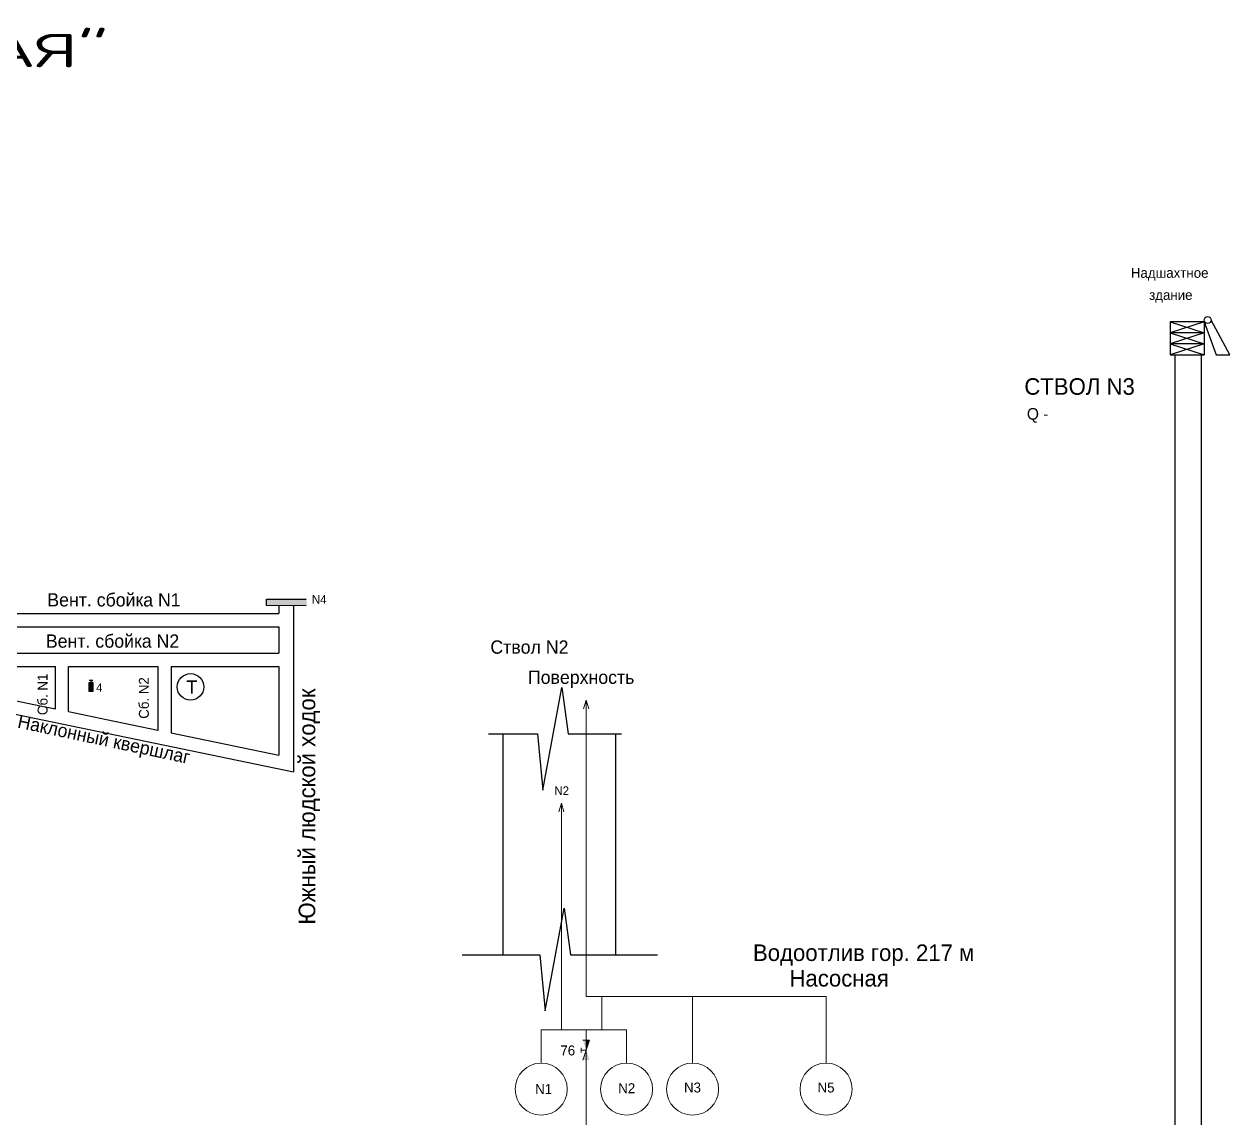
# Model space of a CAD drawing. Header units: millimetres. Extents: x -1214 to 333, y -475 to 396.
# Drawn here: x -183.4 to 180.6, y 65.4 to 395.7 of the extents above; entities that cross this region are included whole.
import ezdxf

# ---------------------------------------------------------------- set-up
doc = ezdxf.new("R2010")
doc.units = ezdxf.units.MM
for name, color, linetype in [('Номера перемычек', 7, 'Continuous'), ('Перемычки', 7, 'Continuous'), ('Телефоны', 7, 'Continuous'), ('Трубопровод', 1, 'Continuous')]:
    doc.layers.add(name, color=color, linetype=linetype)
doc.styles.add('ESKD', font='Eskdwin')

msp = doc.modelspace()

# ---------------------------------------------------------------- hatches: boundary and pattern name
msp.add_hatch(color=1).paths.add_polyline_path([(-162.72, 196.88), (-163.78, 196.88), (-163.78, 194.16), (-162.72, 194.16)])
at = {"layer": 'Перемычки'}
h = msp.add_hatch(color=256, dxfattribs=at)
h.paths.add_polyline_path([(-110.34, 219.98), (-106.24, 219.98), (-106.24, 220.08), (-110.24, 220.08), (-110.23, 222.08), (-106.23, 222.08), (-106.23, 222.18), (-110.33, 222.18)])
h.paths.add_polyline_path([(-106.24, 220.08), (-106.24, 219.98), (-98.14, 219.97), (-98.13, 222.17), (-106.23, 222.18), (-106.23, 222.08), (-98.23, 222.07), (-98.24, 220.07)])
h = msp.add_hatch(color=3, dxfattribs=at)
h.paths.add_polyline_path([(-110.23, 222.08), (-110.24, 220.08), (-106.24, 220.08), (-106.23, 222.08)])
h.paths.add_polyline_path([(-102.24, 220.07), (-102.23, 222.07), (-106.23, 222.08), (-106.24, 220.08)])
h.paths.add_polyline_path([(-102.24, 220.07), (-98.24, 220.07), (-98.23, 222.07), (-102.23, 222.07)])
at = {"layer": 'Трубопровод', "lineweight": 15}
h = msp.add_hatch(color=1, dxfattribs=at)
h.paths.add_polyline_path([(-13.72, 88.82), (-14.72, 88.82), (-13.72, 85.82)])
h.paths.add_polyline_path([(-12.72, 88.82), (-13.72, 88.82), (-13.72, 85.82)])
h.paths.add_polyline_path([(-13.72, 82.82), (-12.72, 82.82), (-13.72, 85.82)])
h.paths.add_polyline_path([(-13.72, 85.82), (-14.72, 82.82), (-13.72, 82.82)])
msp.add_hatch(color=1, dxfattribs=at).paths.add_polyline_path([(-13.72, 85.82), (-12.72, 88.82), (-13.72, 88.82)])

# ---------------------------------------------------------------- linework, layer by layer
for p, q in [((172.87, 305.82), (162.61, 302.49)), ((162.61, 305.82), (172.87, 302.49)), ((172.87, 305.82), (162.61, 305.82)), ((162.61, 305.82), (162.61, 295.82)), ((172.87, 305.82), (176.42, 295.81)), ((172.87, 305.82), (172.87, 295.82)), ((180.6, 295.81), (174.91, 306.31)), ((162.61, 302.49), (172.87, 299.15)), ((172.87, 302.49), (162.61, 299.15)), ((172.87, 302.49), (162.61, 302.49)), ((172.87, 299.15), (162.61, 295.82)), ((162.61, 299.15), (172.87, 295.82)), ((172.87, 299.15), (162.61, 299.15)), ((162.61, 295.82), (172.87, 295.82)), ((162.61, 295.82), (162.61, 295.82)), ((164.04, -89.11), (164.04, 295.82)), ((172.04, -89.11), (172.04, 295.82)), ((176.42, 295.81), (180.6, 295.81)), ((-106.5, 220.08), (-106.5, 217.71)), ((-102.13, 220.07), (-102.13, 169.89)), ((-198.56, 217.71), (-138.56, 217.71)), ((-138.56, 217.71), (-106.5, 217.71)), ((-198.56, 213.71), (-106.5, 213.71)), ((-106.5, 213.71), (-106.5, 205.71)), ((-106.5, 208.18), (-106.5, 205.71)), ((-198.56, 205.71), (-106.5, 205.71)), ((-249.26, 200.45), (-102.13, 169.89)), ((-241.26, 202.79), (-178.56, 189.84)), ((-198.56, 201.71), (-174, 201.71)), ((-174, 188.9), (-174, 201.71)), ((-170, 188.08), (-170, 201.71)), ((-170, 201.71), (-158.56, 201.71)), ((-158.56, 201.71), (-143.01, 201.71)), ((-143.01, 201.71), (-143.01, 182.41)), ((-139.01, 201.71), (-139.01, 181.67)), ((-139.01, 201.71), (-106.5, 201.71)), ((-106.5, 201.71), (-106.5, 174.96)), ((-178.56, 189.84), (-174, 188.9)), ((-170, 188.08), (-158.56, 185.71)), ((-158.56, 185.71), (-143.01, 182.5)), ((-139.01, 181.67), (-106.5, 174.96))]:
    msp.add_line(p, q)
msp.add_circle((173.87, 306.34), 1.04)
at = {"layer": 'Перемычки'}
msp.add_lwpolyline([(-98.24, 220.07), (-110.24, 220.08), (-110.23, 222.08), (-98.23, 222.07)], dxfattribs=at)
at = {"layer": 'Телефоны', "color": 7}
msp.add_circle((-133.19, 195.54), 4, dxfattribs=at)
at = {"layer": 'Трубопровод'}
for p, q in [((-162.72, 197.44), (-163.77, 197.44)), ((-163.23, 196.89), (-163.23, 197.44)), ((-163.23, 197.44), (-162.72, 197.44))]:
    msp.add_line(p, q, dxfattribs=at)
at = {"layer": 'Трубопровод', "color": 7}
for p, q in [((-26.81, 164.37), (-21.08, 195.37)), ((-21.08, 195.37), (-19.18, 181.34)), ((-43.25, 181.34), (-28.45, 181.34)), ((-38.85, 114.63), (-38.85, 181.34)), ((-28.45, 181.34), (-26.81, 164.37)), ((-19.18, 181.34), (-3.07, 181.34)), ((-4.83, 114.63), (-4.83, 181.34)), ((-26.08, 97.67), (-20.34, 128.67)), ((-20.34, 128.67), (-18.44, 114.63)), ((-51.16, 114.63), (-27.71, 114.63)), ((-27.71, 114.63), (-26.08, 97.67)), ((-18.44, 114.63), (7.79, 114.63))]:
    msp.add_line(p, q, dxfattribs=at)
at = {"layer": 'Трубопровод', "color": 1, "lineweight": 15}
for p, q in [((-13.74, 191.54), (-14.53, 188.92)), ((-13.74, 191.55), (-13.74, 102.06)), ((-13.74, 191.54), (-12.95, 188.92)), ((-21.24, 160.46), (-22.03, 157.84)), ((-21.24, 160.46), (-20.45, 157.84)), ((-21.24, 91.95), (-21.24, 160.45)), ((-13.74, 102.06), (58.69, 102.06)), ((-8.99, 91.95), (-8.99, 102.06)), ((18.38, 81.91), (18.38, 102.06)), ((58.69, 81.91), (58.69, 102.06)), ((-27.31, 81.91), (-27.31, 91.98)), ((-1.53, 91.95), (-27.31, 91.95)), ((-13.74, 91.95), (-13.74, 54.55)), ((-1.53, 81.91), (-1.53, 91.98)), ((-12.72, 88.82), (-14.72, 88.82)), ((-14.72, 82.82), (-12.72, 88.82)), ((-15.22, 85.07), (-15.22, 86.57)), ((-13.72, 85.82), (-15.22, 85.82))]:
    msp.add_line(p, q, dxfattribs=at)
at = {"layer": 'Трубопровод'}
msp.add_lwpolyline([(-163.78, 196.88), (-162.72, 196.88), (-162.72, 194.16), (-163.78, 194.16)], close=True, dxfattribs=at)
at = {"layer": 'Трубопровод', "color": 1, "lineweight": 15}
for centre in [(-27.31, 74.05), (-1.53, 74.05), (18.38, 74.05), (58.69, 74.05)]:
    msp.add_circle(centre, 7.86, dxfattribs=at)

# ---------------------------------------------------------------- texts
for s, height, p in [('Надшахтное', 3, (150.7, 319.1)), ('здание', 3, (156.22, 312.43)), ('СТВОЛ N3', 5, (118.54, 283.77)), ('Q - ', 3.5, (119.31, 276.26)), ('Вент. сбойка N1', 4, (-176.43, 219.83)), ('Вент. сбойка N2', 4, (-176.86, 207.38))]:
    msp.add_text(s, height=height).set_placement(p)
for s, height, rotation, p in [('Cб. N1', 3, 90, (-176.36, 187)), ('Cб. N2', 3, 90, (-145.78, 185.91)), ('Южный людской ходок', 5, 90, (-95.55, 123.72)), ('Наклонный квершлаг', 4, 348, (-185.65, 183.28))]:
    msp.add_text(s, height=height, rotation=rotation).set_placement(p)
at = {"layer": 'Номера перемычек'}
for s, p in [('N4', (-96.57, 220.67)), ('N2', (-23.35, 162.9))]:
    msp.add_text(s, height=2.6, dxfattribs=at).set_placement(p)
at = {"layer": 'Телефоны'}
msp.add_text('Т', height=4, dxfattribs=at).set_placement((-134.43, 193.51))
at = {"layer": 'Трубопровод', "color": 1, "lineweight": 20, "style": 'ESKD', "width": 2}
msp.add_text('СХЕМА ПРОТИВОПОЖАРНОЙ ЗАЩИТЫ ОП "ШАХТА "ЦЕНТРАЛЬНАЯ"', height=10, dxfattribs=at).set_placement((-843.51, 382.72))
at = {"layer": 'Трубопровод', "color": 7, "lineweight": 15}
for s, height, p in [('Ствол N2', 4, (-42.66, 205.57)), ('Поверхность', 4, (-31.32, 196.45)), ('Водоотлив гор. 217 м', 5, (36.61, 112.76)), ('Насосная', 5, (47.64, 105.04))]:
    msp.add_text(s, height=height, dxfattribs=at).set_placement(p)
at = {"layer": 'Трубопровод'}
msp.add_text('4', height=2.5, dxfattribs=at).set_placement((-161.68, 194.09))
at = {"layer": 'Трубопровод', "color": 1, "lineweight": 15}
for s, p in [('76', (-21.53, 84.24)), ('N1', (-29.16, 72.58)), ('N2', (-4.07, 72.83)), ('N3', (15.79, 73.04)), ('N5', (56.11, 73.04))]:
    msp.add_text(s, height=3, dxfattribs=at).set_placement(p)

doc.saveas('drawing.dxf')
